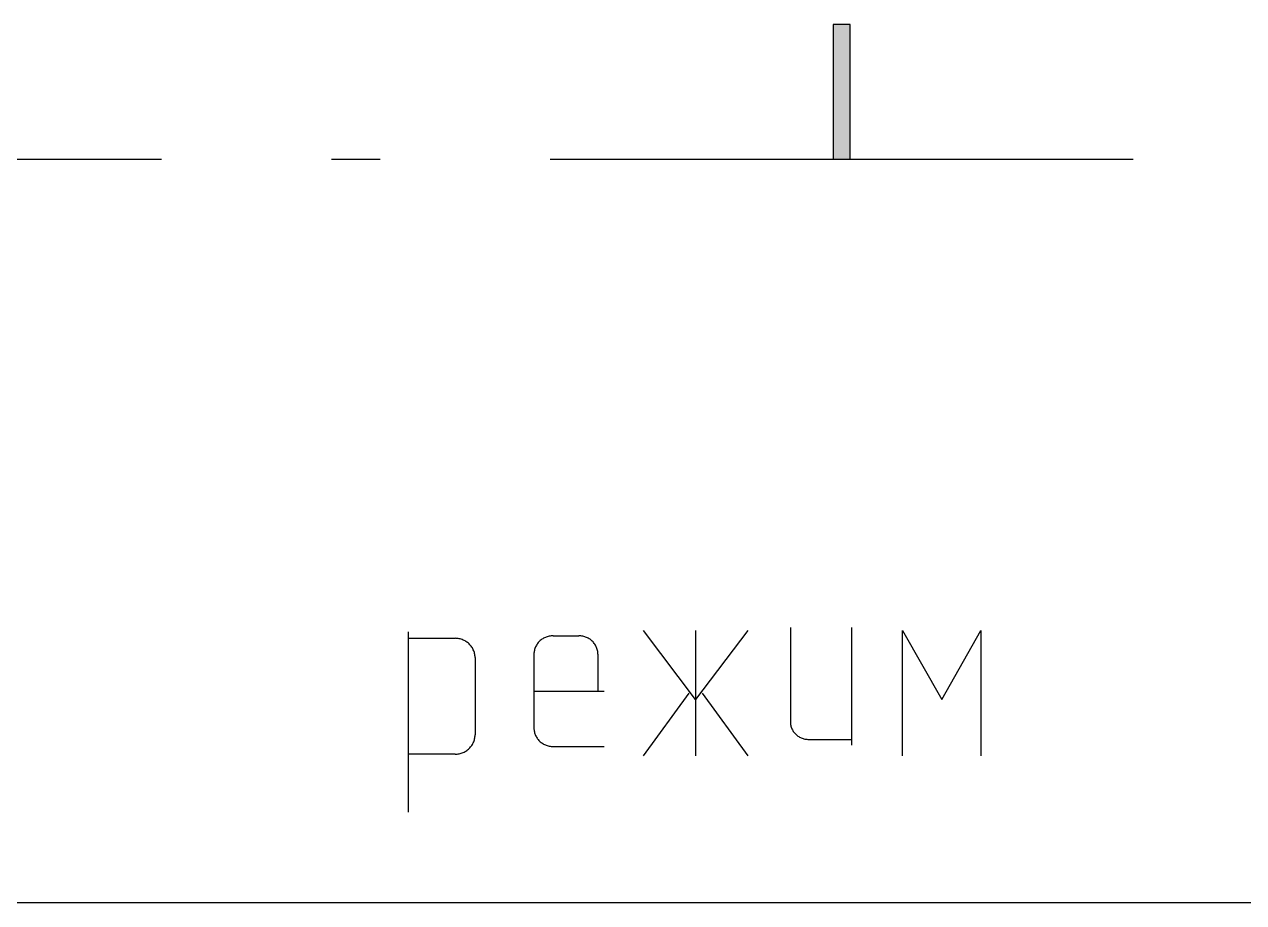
# Model space of a CAD drawing. Extents: x 8646 to 18206, y -17605 to -192.
# Drawn here: x 11153.56 to 11158.64, y -9044.64 to -9040.98 of the extents above; entities that cross this region are included whole.
import ezdxf

# ---------------------------------------------------------------- set-up
doc = ezdxf.new("R2010")
doc.units = 0
doc.layers.get('0').update_dxf_attribs({"linetype": 'CONTINUOUS'})

msp = doc.modelspace()

# ---------------------------------------------------------------- hatches: boundary and pattern name
at = {"linetype": 'CONTINUOUS'}
msp.add_hatch(color=8, dxfattribs=at).paths.add_polyline_path([(11156.9313, -9041.5414), (11156.9313, -9040.9801), (11157.0031, -9040.9801), (11157.0031, -9041.5414)])

# ---------------------------------------------------------------- linework, layer by layer
at = {"color": 8, "linetype": 'CONTINUOUS'}
for p, q in [((11157.0031, -9040.9801), (11156.9313, -9040.9801)), ((11156.9313, -9040.9801), (11156.9313, -9041.5414)), ((11157.0031, -9041.5414), (11157.0031, -9040.9801)), ((11151.7053, -9041.5414), (11154.1339, -9041.5414)), ((11154.8422, -9041.5414), (11155.0446, -9041.5414)), ((11155.7529, -9041.5414), (11158.1815, -9041.5414)), ((11156.9313, -9041.5414), (11157.0031, -9041.5414)), ((11155.1613, -9043.5114), (11155.1613, -9044.2621)), ((11156.3586, -9043.7931), (11156.1414, -9043.5058)), ((11156.3586, -9043.5058), (11156.3586, -9044.0281)), ((11156.5759, -9043.5058), (11156.3586, -9043.7931)), ((11156.7534, -9043.4932), (11156.7534, -9043.8859)), ((11157.0086, -9043.4932), (11157.0086, -9043.9841)), ((11157.2212, -9044.0281), (11157.2212, -9043.5058)), ((11157.2212, -9043.5058), (11157.3842, -9043.7931)), ((11157.3842, -9043.7931), (11157.5471, -9043.5058)), ((11157.5471, -9043.5058), (11157.5471, -9044.0281)), ((11155.1613, -9043.5382), (11155.3565, -9043.5382)), ((11155.3609, -9043.5384), (11155.3565, -9043.5382)), ((11155.3652, -9043.5387), (11155.3609, -9043.5384)), ((11155.3696, -9043.5393), (11155.3652, -9043.5387)), ((11155.3739, -9043.54), (11155.3696, -9043.5393)), ((11155.3781, -9043.541), (11155.3739, -9043.54)), ((11155.3824, -9043.5422), (11155.3781, -9043.541)), ((11155.3864, -9043.5437), (11155.3824, -9043.5422)), ((11155.3905, -9043.5453), (11155.3864, -9043.5437)), ((11155.3945, -9043.5471), (11155.3905, -9043.5453)), ((11155.3983, -9043.549), (11155.3945, -9043.5471)), ((11155.4021, -9043.5513), (11155.3983, -9043.549)), ((11155.4056, -9043.5537), (11155.4021, -9043.5513)), ((11155.4091, -9043.5562), (11155.4056, -9043.5537)), ((11155.4125, -9043.5589), (11155.4091, -9043.5562)), ((11155.4156, -9043.5618), (11155.4125, -9043.5589)), ((11155.4187, -9043.5649), (11155.4156, -9043.5618)), ((11155.4215, -9043.5681), (11155.4187, -9043.5649)), ((11155.6982, -9043.5628), (11155.696, -9043.5662)), ((11155.7006, -9043.5594), (11155.6982, -9043.5628)), ((11155.7031, -9043.5562), (11155.7006, -9043.5594)), ((11155.7059, -9043.5531), (11155.7031, -9043.5562)), ((11155.7087, -9043.5502), (11155.7059, -9043.5531)), ((11155.7117, -9043.5475), (11155.7087, -9043.5502)), ((11155.715, -9043.5448), (11155.7117, -9043.5475)), ((11155.7183, -9043.5423), (11155.715, -9043.5448)), ((11155.7217, -9043.5402), (11155.7183, -9043.5423)), ((11155.7253, -9043.538), (11155.7217, -9043.5402)), ((11155.7289, -9043.5361), (11155.7253, -9043.538)), ((11155.7328, -9043.5344), (11155.7289, -9043.5361)), ((11155.7366, -9043.5328), (11155.7328, -9043.5344)), ((11155.7406, -9043.5314), (11155.7366, -9043.5328)), ((11155.7445, -9043.5303), (11155.7406, -9043.5314)), ((11155.7486, -9043.5294), (11155.7445, -9043.5303)), ((11155.7527, -9043.5287), (11155.7486, -9043.5294)), ((11155.7569, -9043.528), (11155.7527, -9043.5287)), ((11155.761, -9043.5278), (11155.7569, -9043.528)), ((11155.7653, -9043.5277), (11155.761, -9043.5278)), ((11155.7653, -9043.5277), (11155.8719, -9043.5277)), ((11155.8761, -9043.5278), (11155.8719, -9043.5277)), ((11155.8803, -9043.528), (11155.8761, -9043.5278)), ((11155.8844, -9043.5287), (11155.8803, -9043.528)), ((11155.8885, -9043.5294), (11155.8844, -9043.5287)), ((11155.8925, -9043.5303), (11155.8885, -9043.5294)), ((11155.8966, -9043.5314), (11155.8925, -9043.5303)), ((11155.9005, -9043.5328), (11155.8966, -9043.5314)), ((11155.9044, -9043.5344), (11155.9005, -9043.5328)), ((11155.9083, -9043.5361), (11155.9044, -9043.5344)), ((11155.9118, -9043.538), (11155.9083, -9043.5361)), ((11155.9155, -9043.5402), (11155.9118, -9043.538)), ((11155.9189, -9043.5423), (11155.9155, -9043.5402)), ((11155.9222, -9043.5448), (11155.9189, -9043.5423)), ((11155.9255, -9043.5475), (11155.9222, -9043.5448)), ((11155.9285, -9043.5502), (11155.9255, -9043.5475)), ((11155.9314, -9043.5531), (11155.9285, -9043.5502)), ((11155.934, -9043.5562), (11155.9314, -9043.5531)), ((11155.9366, -9043.5594), (11155.934, -9043.5562)), ((11155.939, -9043.5628), (11155.9366, -9043.5594)), ((11155.9411, -9043.5662), (11155.939, -9043.5628)), ((11155.4241, -9043.5714), (11155.4215, -9043.5681)), ((11155.4266, -9043.5749), (11155.4241, -9043.5714)), ((11155.4289, -9043.5785), (11155.4266, -9043.5749)), ((11155.431, -9043.5822), (11155.4289, -9043.5785)), ((11155.4328, -9043.586), (11155.431, -9043.5822)), ((11155.4346, -9043.5899), (11155.4328, -9043.586)), ((11155.4361, -9043.5938), (11155.4346, -9043.5899)), ((11155.4373, -9043.5979), (11155.4361, -9043.5938)), ((11155.4383, -9043.6019), (11155.4373, -9043.5979)), ((11155.4391, -9043.6061), (11155.4383, -9043.6019)), ((11155.4397, -9043.6103), (11155.4391, -9043.6061)), ((11155.44, -9043.6144), (11155.4397, -9043.6103)), ((11155.4401, -9043.6187), (11155.44, -9043.6144)), ((11155.6854, -9043.6005), (11155.6853, -9043.6046)), ((11155.6853, -9043.6046), (11155.6853, -9043.9121)), ((11155.6857, -9043.5966), (11155.6854, -9043.6005)), ((11155.6863, -9043.5926), (11155.6857, -9043.5966)), ((11155.6871, -9043.5885), (11155.6863, -9043.5926)), ((11155.6881, -9043.5847), (11155.6871, -9043.5885)), ((11155.6891, -9043.5808), (11155.6881, -9043.5847)), ((11155.6906, -9043.577), (11155.6891, -9043.5808)), ((11155.6922, -9043.5733), (11155.6906, -9043.577)), ((11155.694, -9043.5697), (11155.6922, -9043.5733)), ((11155.696, -9043.5662), (11155.694, -9043.5697)), ((11155.9431, -9043.5697), (11155.9411, -9043.5662)), ((11155.9449, -9043.5733), (11155.9431, -9043.5697)), ((11155.9465, -9043.577), (11155.9449, -9043.5733)), ((11155.9479, -9043.5808), (11155.9465, -9043.577)), ((11155.9491, -9043.5847), (11155.9479, -9043.5808)), ((11155.9501, -9043.5885), (11155.9491, -9043.5847)), ((11155.9509, -9043.5926), (11155.9501, -9043.5885)), ((11155.9514, -9043.5966), (11155.9509, -9043.5926)), ((11155.9517, -9043.6005), (11155.9514, -9043.5966)), ((11155.9519, -9043.6046), (11155.9517, -9043.6005)), ((11155.9519, -9043.6046), (11155.9519, -9043.7584)), ((11155.4401, -9043.6187), (11155.4401, -9043.9404)), ((11155.6853, -9043.7584), (11155.9785, -9043.7584)), ((11156.1414, -9044.0281), (11156.3315, -9043.767)), ((11156.3858, -9043.767), (11156.5759, -9044.0281)), ((11155.6853, -9043.9121), (11155.6854, -9043.9162)), ((11155.6854, -9043.9162), (11155.6857, -9043.9202)), ((11155.6857, -9043.9202), (11155.6863, -9043.9242)), ((11156.7534, -9043.8859), (11156.7535, -9043.8897)), ((11156.7535, -9043.8897), (11156.7538, -9043.8936)), ((11156.7538, -9043.8936), (11156.7543, -9043.8975)), ((11156.7543, -9043.8975), (11156.7551, -9043.9012)), ((11156.7551, -9043.9012), (11156.756, -9043.9049)), ((11156.756, -9043.9049), (11156.7571, -9043.9087)), ((11156.7571, -9043.9087), (11156.7585, -9043.9123)), ((11156.7585, -9043.9123), (11156.76, -9043.9159)), ((11156.76, -9043.9159), (11156.7618, -9043.9193)), ((11156.7618, -9043.9193), (11156.7636, -9043.9228)), ((11155.4328, -9043.9731), (11155.4346, -9043.9693)), ((11155.4346, -9043.9693), (11155.4361, -9043.9652)), ((11155.4361, -9043.9652), (11155.4373, -9043.9612)), ((11155.4373, -9043.9612), (11155.4383, -9043.957)), ((11155.4383, -9043.957), (11155.4391, -9043.953)), ((11155.4391, -9043.953), (11155.4397, -9043.9488)), ((11155.4397, -9043.9488), (11155.44, -9043.9446)), ((11155.44, -9043.9446), (11155.4401, -9043.9404)), ((11155.6863, -9043.9242), (11155.6871, -9043.9281)), ((11155.6871, -9043.9281), (11155.6881, -9043.932)), ((11155.6881, -9043.932), (11155.6891, -9043.9359)), ((11155.6891, -9043.9359), (11155.6906, -9043.9397)), ((11155.6906, -9043.9397), (11155.6922, -9043.9435)), ((11155.6922, -9043.9435), (11155.694, -9043.947)), ((11155.694, -9043.947), (11155.696, -9043.9506)), ((11155.696, -9043.9506), (11155.6982, -9043.954)), ((11155.6982, -9043.954), (11155.7006, -9043.9574)), ((11155.7006, -9043.9574), (11155.7031, -9043.9605)), ((11155.7031, -9043.9605), (11155.7059, -9043.9636)), ((11155.7059, -9043.9636), (11155.7087, -9043.9666)), ((11155.7087, -9043.9666), (11155.7117, -9043.9693)), ((11155.7117, -9043.9693), (11155.715, -9043.9719)), ((11155.715, -9043.9719), (11155.7183, -9043.9743)), ((11156.7636, -9043.9228), (11156.7658, -9043.926)), ((11156.7658, -9043.926), (11156.768, -9043.9292)), ((11156.768, -9043.9292), (11156.7705, -9043.9322)), ((11156.7705, -9043.9322), (11156.7731, -9043.9352)), ((11156.7731, -9043.9352), (11156.7758, -9043.938)), ((11156.7758, -9043.938), (11156.7787, -9043.9406)), ((11156.7787, -9043.9406), (11156.7818, -9043.9431)), ((11156.7818, -9043.9431), (11156.785, -9043.9455)), ((11156.785, -9043.9455), (11156.7882, -9043.9477)), ((11156.7882, -9043.9477), (11156.7917, -9043.9496)), ((11156.7917, -9043.9496), (11156.7952, -9043.9515)), ((11156.7952, -9043.9515), (11156.7989, -9043.9531)), ((11156.7989, -9043.9531), (11156.8024, -9043.9546)), ((11156.8024, -9043.9546), (11156.8063, -9043.956)), ((11156.8063, -9043.956), (11156.8101, -9043.957)), ((11156.8101, -9043.957), (11156.814, -9043.9579)), ((11156.814, -9043.9579), (11156.8179, -9043.9586)), ((11156.8179, -9043.9586), (11156.8219, -9043.9591)), ((11156.8219, -9043.9591), (11156.8259, -9043.9594)), ((11156.8259, -9043.9594), (11156.8299, -9043.9595)), ((11156.8299, -9043.9595), (11157.0086, -9043.9595)), ((11155.3565, -9044.0207), (11155.1613, -9044.0207)), ((11155.3565, -9044.0207), (11155.3609, -9044.0207)), ((11155.3609, -9044.0207), (11155.3652, -9044.0203)), ((11155.3652, -9044.0203), (11155.3696, -9044.0198)), ((11155.3696, -9044.0198), (11155.3739, -9044.019)), ((11155.3739, -9044.019), (11155.3781, -9044.0181)), ((11155.3781, -9044.0181), (11155.3824, -9044.0169)), ((11155.3824, -9044.0169), (11155.3864, -9044.0155)), ((11155.3864, -9044.0155), (11155.3905, -9044.0138)), ((11155.3905, -9044.0138), (11155.3945, -9044.0121)), ((11155.3945, -9044.0121), (11155.3983, -9044.0099)), ((11155.3983, -9044.0099), (11155.4021, -9044.0078)), ((11155.4021, -9044.0078), (11155.4056, -9044.0055)), ((11155.4056, -9044.0055), (11155.4091, -9044.0029)), ((11155.4091, -9044.0029), (11155.4125, -9044.0001)), ((11155.4125, -9044.0001), (11155.4156, -9043.9973)), ((11155.4156, -9043.9973), (11155.4187, -9043.9942)), ((11155.4187, -9043.9942), (11155.4215, -9043.991)), ((11155.4215, -9043.991), (11155.4241, -9043.9877)), ((11155.4241, -9043.9877), (11155.4266, -9043.9842)), ((11155.4266, -9043.9842), (11155.4289, -9043.9806)), ((11155.4289, -9043.9806), (11155.431, -9043.9768)), ((11155.431, -9043.9768), (11155.4328, -9043.9731)), ((11155.7183, -9043.9743), (11155.7217, -9043.9766)), ((11155.7217, -9043.9766), (11155.7253, -9043.9787)), ((11155.7253, -9043.9787), (11155.7289, -9043.9807)), ((11155.7289, -9043.9807), (11155.7328, -9043.9824)), ((11155.7328, -9043.9824), (11155.7366, -9043.9839)), ((11155.7366, -9043.9839), (11155.7406, -9043.9853)), ((11155.7406, -9043.9853), (11155.7445, -9043.9865)), ((11155.7445, -9043.9865), (11155.7486, -9043.9874)), ((11155.7486, -9043.9874), (11155.7527, -9043.9881)), ((11155.7527, -9043.9881), (11155.7569, -9043.9886)), ((11155.7569, -9043.9886), (11155.761, -9043.989)), ((11155.761, -9043.989), (11155.7653, -9043.9891)), ((11155.7653, -9043.9891), (11155.9785, -9043.9891)), ((11147.6577, -9044.6395), (11166.2767, -9044.6395))]:
    msp.add_line(p, q, dxfattribs=at)

doc.saveas('drawing.dxf')
